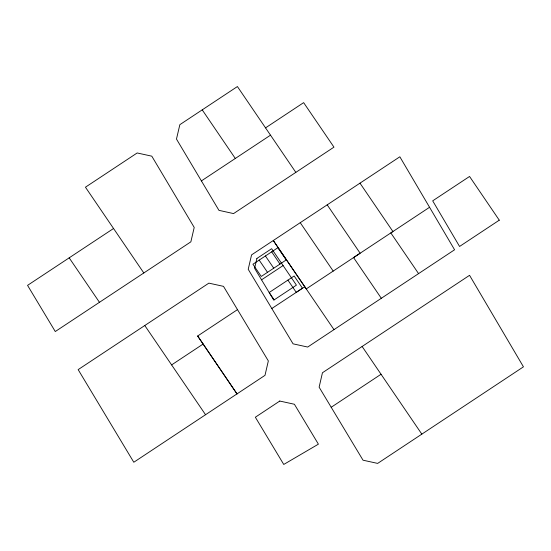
<?xml version="1.0" encoding="UTF-8"?>
<svg xmlns="http://www.w3.org/2000/svg" width="551" height="551" viewBox="0 0 551 551"><rect width="100%" height="100%" fill="white"/><g stroke="black" fill="none" stroke-linecap="round" stroke-linejoin="round"><path stroke-width="0.83" d="M113.54 228.507L27.55 285.37L55.279 331.537L190.86 241.841L194.214 227.432L151.8 156.174L137.171 152.964L85.446 187.195L143.811 272.965M265.541 127.873L303.642 102.638L333.961 147.145L233.555 213.588L218.94 210.344L176.472 139.066L179.853 124.671L237.412 86.548L295.832 172.373M201.397 180.907L270.507 135.174M144.789 325.517L78.159 369.625L133.803 462.248L265.003 375.341L268.337 360.919L223.499 286.355L208.87 283.138L144.789 325.517L205.551 414.724M300.24 222.687L399.84 156.787L454.575 249.775L307.692 347.047L293.063 343.838L248.212 269.294L251.566 254.886L300.24 222.687L333.203 271.078L360.14 253.226L327.198 204.848M261.546 279.825L283.104 265.561M197.664 336.007L236.992 393.882L197.664 336.007L237.502 309.621M171.616 364.907L203.147 344.038M333.203 271.078L306.246 288.917L273.289 240.498L333.982 329.636M429.56 207.272L390.824 232.921L418.574 273.613M331.199 407.279L319.125 387.174L322.452 372.752L469.555 275.314L523.45 366.835L377.655 463.405L363.026 460.195L331.199 407.279L381.044 374.26M271.808 308.519L304.765 286.754M359.982 183.152L392.925 231.53L353.563 257.586L381.32 298.291M202.217 109.856L235.305 158.468M362.117 346.476L421.839 434.14M271.664 251.828L279.991 264.067M287.911 280.122L296.238 292.354L302.478 288.221L294.158 275.989L269.177 292.519L274.178 299.861M265.417 255.96L273.744 268.199M259.177 260.1L267.504 272.332M69.178 257.834L99.449 302.299M256.89 258.46L254.596 268.282L273.757 300.137L296.424 285.136L271.629 248.708L256.89 258.46M277.911 247.695L252.93 264.232L261.257 276.464L286.238 259.934L277.911 247.695M499.275 220.18L459.568 246.462L432.693 200.84L469.555 176.465L499.275 220.18M279.77 401.045L255.354 417.224L283.751 464.452L318.402 444.161L294.399 404.255L279.77 401.045"/></g></svg>
